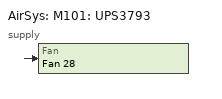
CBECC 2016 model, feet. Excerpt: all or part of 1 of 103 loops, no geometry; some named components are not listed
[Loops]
AirSys 'M101: UPS3793'
 supply: Fan 'Fan 28'
[Spc] Perim=0; OccFrac=0.5; FxdSeat=0; OccNumFxdSeat=0; EnvStatus=New; LtgStatus=New; IntLtgSpecMthd=AreaCategoryMethod; IntLPDNonReg=0; ProcElecPwrDens=0; ProcElecRadFrac=0; ProcElecLatFrac=0; ElevCnt=0; EscalCnt=0; HotelMotelGuestRmCnt=0; ExhACH=0; LabExhRtType=HoodDominated; HasProcExh=0
Name | Story | CondgType | ThrmlZnRef | Area | FlrToCeilingHgt | SpcFunc | IntLPDReg | RecptPwrDens | ProcElecSchRef | SHWFluidSegRef | ExhPerSpc
S-377-10.13_Circulation | Floor 10 | DirectlyConditioned | 377-10.13_Circulation | 772 | 11.5 | Corridors, Restrooms, Stairs, and Support Areas | 0.4 | 0.2 | Office Process4 | DHW: Core1 - SHWSSeg | 0
S-378-10.14_10113 Office | Floor 10 | DirectlyConditioned | 378-10.14_10113 Office | 330 | 11.5 | Office (Greater than 250 square feet in floor area) | 0.4 | 3.5 | Office Process4 | DHW: Core1 - SHWSSeg | 0
S-379-10.15_10110 Open Office | Floor 10 | DirectlyConditioned | 379-10.15_10110 Open Office | 564 | 11.5 | Office (Greater than 250 square feet in floor area) | 0.4 | 3.5 | Office Process4 | DHW: Core1 - SHWSSeg | 0
S-380-10.16_10400 Sm Conference | Floor 10 | DirectlyConditioned | 380-10.16_10400 Sm Conference | 218 | 11.5 | Convention, Conference, Multipurpose and Meeting Center Areas | 0.4 | 3.5 | Office Process4 | DHW: Core1 - SHWSSeg | 0
S-381-10.19_10100 Sm Conference | Floor 10 | DirectlyConditioned | 381-10.19_10100 Sm Conference | 207 | 11.5 | Convention, Conference, Multipurpose and Meeting Center Areas | 0.4 | 3.5 | Office Process4 | DHW: Core1 - SHWSSeg | 0
S-426-10027-10028 Electrical | Floor 10 | DirectlyConditioned | 426-10027-10028 Electrical | 385 | 11.5 | Electrical, Mechanical, Telephone Rooms | 0.4 | 0.2 | Office Process4 | DHW: Core1 - SHWSSeg | 600
S-427-10050 -10051 Electrical | Floor 10 | DirectlyConditioned | 427-10050 -10051 Electrical | 358 | 8 | Electrical, Mechanical, Telephone Rooms | 0.4 | 0.2 | Office Process4 | DHW: Core1 - SHWSSeg | 600
S-485-Ind_S110 Stair 1 | Floor 10 | DirectlyConditioned | 485-Ind_S110 Stair 1 | 725 | 11.5 | Corridors, Restrooms, Stairs, and Support Areas | 0.4 | 0.2 | Office Process4 | DHW: Point of Use4413 - SHWSSeg | 0
S-486-Ind_S210 Stair 2 | Floor 10 | DirectlyConditioned | 486-Ind_S210 Stair 2 | 605 | 11.5 | Corridors, Restrooms, Stairs, and Support Areas | 0.4 | 0.2 | Office Process4 | DHW: Point of Use4413 - SHWSSeg | 0
S-487-Ind_S310 Stair 3 | Floor 10 | DirectlyConditioned | 487-Ind_S310 Stair 3 | 485 | 11.5 | Corridors, Restrooms, Stairs, and Support Areas | 0.4 | 0.2 | Office Process4 | DHW: Point of Use4413 - SHWSSeg | 0
S-488-Ind_S410 Stair 4 | Floor 10 | DirectlyConditioned | 488-Ind_S410 Stair 4 | 512 | 11.5 | Corridors, Restrooms, Stairs, and Support Areas | 0.4 | 0.2 | Office Process4 | DHW: Point of Use4413 - SHWSSeg | 0
S-489-Ind_All Restrooms 10th | Floor 10 | DirectlyConditioned | 489-Ind_All Restrooms 10th | 1377 | 11.5 | Corridors, Restrooms, Stairs, and Support Areas | 0.4 | 0.2 | Office Process4 | DHW: Point of Use4413 - SHWSSeg | 1800
S-490-Ind_10053 Fire Equipment | Floor 10 | DirectlyConditioned | 490-Ind_10053 Fire Equipment | 84 | 11.5 | Electrical, Mechanical, Telephone Rooms | 0.4 | 0.2 | Office Process4 | DHW: Point of Use4413 - SHWSSeg | 0
S-491-10XXX Mechanical Plenum E | Floor 10 | Plenum | 491-10XXX Mechanical Plenum E | 6155 | 11.5 | Unoccupied-Exclude from Gross Floor Area |  | 0.2 | Office Process4 | DHW: Point of Use4413 - SHWSSeg | 0
S-492-10XXX Mechanical Plenum W | Floor 10 | Plenum | 492-10XXX Mechanical Plenum W | 9347 | 11.5 | Unoccupied-Exclude from Gross Floor Area |  | 0.2 | Office Process4 | DHW: Point of Use4413 - SHWSSeg | 0
S-393-R000: Elevator Control Ro | Floor 11: Roof | DirectlyConditioned | 393-R000: Elevator Control Ro | 839 | 8 | Electrical, Mechanical, Telephone Rooms | 0.4 | 0.2 | Office Process4 | DHW: Core1 - SHWSSeg | 0
S-394-Ind_V40R Stair Vestibule | Floor 11: Roof | DirectlyConditioned | 394-Ind_V40R Stair Vestibule | 237 | 8 | Corridors, Restrooms, Stairs, and Support Areas | 0.4 | 0.2 | Office Process4 | DHW: Core1 - SHWSSeg | 0
S-395-Ind_S40R Stair 4 | Floor 11: Roof | DirectlyConditioned | 395-Ind_S40R Stair 4 | 233 | 8 | Corridors, Restrooms, Stairs, and Support Areas |  | 0.2 | Office Process3838 | DHW: Core1 - SHWSSeg | 0
S-396-R001 Elevator Control Roo | Floor 11: Roof | DirectlyConditioned | 396-R001 Elevator Control Roo | 875 | 8 | Electrical, Mechanical, Telephone Rooms | 0.4 | 0.2 | Office Process4 | DHW: Core1 - SHWSSeg | 0
[IntLtgSys]
Name | Spc | LumRef | LumCnt | DaylitAreaType | LumMntgHgt
10.13 secondary | S-377-10.13_Circulation | ( F3/8, W 1x2 ) | ( 0, 1 ) | SecondarySidelit
10.13 primary | S-377-10.13_Circulation | ( F3/8, W 1x2 ) | ( 1, 1 ) | SecondarySidelit
10.13 non daylit | S-377-10.13_Circulation | ( F3/8, H1 ) | ( 0, 1 )
10.14 primary | S-378-10.14_10113 Office | ( F3/8, F3 ) | 1 | PrimarySidelit
10.15 primary | S-379-10.15_10110 Open Office | ( F3, - none - ) | ( 1, 0 ) | PrimarySidelit
10.15 non daylit | S-379-10.15_10110 Open Office | ( F3, W 1x2 ) | ( 3, 8 )
10027/28 non daylit | S-426-10027-10028 Electrical | F1B | 5
10050/51 non daylit | S-427-10050 -10051 Electrical | F1B | 5
485 non Daylit | S-485-Ind_S110 Stair 1 | ( H1, F12, - none -, - none -, - none - ) | ( 1, 4, 0, 0, 0 ) |  | 12
486 non Daylit | S-486-Ind_S210 Stair 2 | ( H1, F12, - none -, - none -, - none - ) | ( 1, 4, 0, 0, 0 )
487 non Daylit | S-487-Ind_S310 Stair 3 | ( H1, F12, - none -, - none -, - none - ) | ( 1, 4, 0, 0, 0 )
488 non Daylit | S-488-Ind_S410 Stair 4 | ( H1, F12, - none -, - none -, - none - ) | ( 1, 4, 0, 0, 0 )
489 Ind non Daylit | S-489-Ind_All Restrooms 10th | ( S, H1, F1B, H1, L ) | ( 4, 2, 7, 0, 0 )
489 Ind non Daylit b | S-489-Ind_All Restrooms 10th | ( Q2 12, Q2 14-8, S, H1, L ) | ( 2, 1, 4, 4, 0 )
489 Ind non Daylit C | S-489-Ind_All Restrooms 10th | ( Q2 12, Q2 13-8, S, H1, Q2 9-9 ) | ( 1, 1, 3, 4, 1 )
393 no daylit | S-393-R000: Elevator Control Ro | F3/8 | 8
394 no daylit | S-394-Ind_V40R Stair Vestibule | R | 5
395 no daylit | S-395-Ind_S40R Stair 4 | F14 | 4
396 no daylit | S-396-R001 Elevator Control Roo | ( F3/8, F3 ) | ( 12, 2 )
[Story]
Floor 11: Roof: Mult=1; Z=145.91; FlrToFlrHgt=10; FlrToCeilingHgt=8
[ThrmlZn] AddClgSys=0; VentSpecMthd=Maximum; OperableWinHaveInterlock=0
Name | Type | HVACZnCnt | PriAirCondgSysRef | VentSysRef | HasUnknownHVAC | VentSrc | VentCtrlMthd | PriAirCondgSysPriority | ExhSysRef
1-1.06_1060 Circulation; 2-1.07_1061 Circulation; 12-1.24_Parking Attendant; 13-2.05_2060 Corridor; 14-2.06_2009 Circulation; 15-2.07_2008 Circulation; 18-2.18_2210 Manager's Offic; 21-3.12_3612 Security Contro; 22-3.13_3510 Custodial; 23-3.14_3510 Custodial Core; 24-3.15_3531 & 3615 PO180; 25-3.16_3612 AS@A; 26-3.17_3612-3614 AS@A offic; 31-3.22_3714 PO150; 32-3.23_3720 Seurity Control; 33-3.24_3754 PO180; 34-3.25_3751 SS@A; 35-3.26_3757 PO200; 36-3.40_3002 Grab & Go; 38-3.42_3511 Washer/Dryer; 39-3.43_3060 Circulation; 40-3.44_3610-3611 Reception; 42-3.46_3062 Circulation; 43-3.47_3720-3730 PO150; 45-3.49_3752 Security Contro; 46-3.50_3751 SS@A; 48-4.10_4513 Office; 49-4.11_4510 Med Suite; 50-4.12_4520 Sm Suite; 51-4.13_4530 Sm Suite; 52-4.14_4540 Sm Suite; 53-4.15_4612 Office; 54-4.16_4610 Med Suite; 55-4.17_4620 Sm Suite; 56-4.18_4630 Sm Suite; 57-4.19_4640 Sm Suite; 58-4.20_4650 Med Suite; 59-4.21_4652 Office; 60-4.22_4710 Sm Suite; 61-4.23_4720 Sm Suite; 62-4.24_4730 Sm Suite; 63-4.25_4740 Med Suite; 64-4.26_4743 Office; 66-4.42_4060 Circulation; 68-5.10_5512 Office; 69-5.11_5510 Med Suite; 70-5.12_5520 Sm Suite; 71-5.13_5530 Sm Suite; 72-5.14_5540 Sm Suite; 73-5.15_5612 Office; 74-5.16_5610 Med Suite; 75-5.17_5620 Sm Suite; 76-5.18_5630 Sm Suite; 77-5.19_5640 Sm Suite; 78-5.20_5650 Med Suite; 79-5.21_5652 Office; 80-5.22_5710 Sm Suite; 81-5.23_5720 Sm Suite; 82-5.24_5730 Sm Suite; 83-5.25_5740 Med Suite; 84-5.26_5742 Office; 86-5.42_5060 Circulation; 88-6.10_6513 Office; 89-6.11_6510 Md Suite; 90-6.12_6520 Md Suite; 91-6.13_6530 Md Suite; 92-6.14_6610 Lg Suite; 93-6.15_6613 Office; 94-6.16_6620 Md Suite; 95-6.17_6630 Md Suite; 96-6.18_6640 Md Suite; 97-6.19_6642 Office; 98-6.20_6710 Sm Suite; 99-6.21_6720 Sm Suite; 100-6.22_6730 Sm Suite; 101-6.23_6741 to 6744 Offices; 102-6.24_6740 XLg Committee; 105-6.41_6060 Circulation; 107-7.10_7513 Office; 108-7.11_7510 Md Suite; 109-7.12_7520 Md Suite; 110-7.13_7530 Md Suite; 111-7.14_7613 Office; 112-7.15_7610 Lg Suite; 113-7.16_7620 Md Suite; 114-7.17_7630 Md Suite; 115-7.18_7643 Office; 116-7.19_7640 Lg Suite; 117-7.20_7650 Md Suite; 118-7.21_7660 Md Suite; 119-7.22_7671-7674 Offices; 120-7.23_7670 XLg Conference; 122-7.39_7060 Circulation; 124-8.10_8511-8512 Offices; 125-8.11_8514-8515 Offices; 127-8.13_8530 Md Suite; 129-8.15_8611-8616 Offices; 130-8.16_8610 Lg Suite; 131-8.17_8620 Lg Suite; 133-8.19_8633 Office; 135-8.21_8710 Md Suite; 136-8.22_8720 Md Suite; 137-8.23_8731-8734 Offices; 138-8.24_8730 XLg Committee; 140-8.40_8060 Circulation; 142-9.06_9510 Open Offices; 143-9.07_9522-9524 Offices; 144-9.08_9525 Offices; 145-9.09_9529 Offices; 146-9.10_9528 Reception; 147-9.11_9610 Open Office Per; 148-9.12_9717 Office; 149-9.13_9718-9720 Offices; 150-9.14_9721-9723 Offices; 151-9.15_9725 Office; 155-9.38_9716 Office; 156-9.40_9060 Circulation; 159-9.43_9520 Open Office; 160-9.44_9534 Open Office; 161-9.45_9610 Open Office Ine; 162-9.46_9710 Open Office Eas; 163-9.47_9710 Open Office Wes; 164-9.48_9062 Circulation; 166-9.50_9610 Open Office Ine; 167-9.51_9724 Office; 168-9.52_9530 Office; 169-9.53_9711-9715 Offices; 170-10.05_Circulation; 171-10.06_10510 Open Office; 172-10.07_10511 Office; 173-10.08_Circulation; 174-10.09_10070 Open office; 175-10.10_10066 & 10073 Offic | Conditioned | 1 | VAV East | VAV East | 0 | Forced | Fixed
3-1.08_1009 Lobby Queing; 4-1.09_1009 Lobby Queing; 5-1.10: 1008 Lobby Queing; 6-1.17 _1000 Lobby; 7-1.18_1200 DAIS; 8-1.19_1200 Large Hearing R; 9-1.20_1200 Large Hearing R; 10-1.21 _1000 Lobby Queing; 16-2.08_2000 Circulation; 17-2.17_2000 Circulation; 19-2.19_2200 Small Hearing R; 20-2.20_2200 Small Hearing R; 27-3.18_3530 Special Service; 28-3.19_3632 CHP Conference; 29-3.20_3633 Sm Conference; 37-3.41_3444 Conference; 44-3.48_3753 Special Service; 47-3.51_3000 Circulation; 65-4.27_4000 Circulation; 85-5.27_5001 Lobby; 103-6.25_6010 XLg Conference; 104-6.26_6001 Floor Lobby; 121-7.24_7000 Circulation; 126-8.12_8520 XXLg Suite; 128-8.14_8617 Conference; 132-8.18_8621-8623 Offices; 134-8.20_8630 Lg Suite; 139-8.25_8001 Waiting; 152-9.16_9005 Sm Conference; 153-9.17_9004 Md Conference; 154-9.18_9003 Sm Conference; 157-9.41_9527 Md Conference; 158-9.42_9526 Sm Conference; 165-9.49_9002 Circulation; 176-10.11_10002 Lg Conference; 177-10.12_10055 Lg Conference; 178-10.17_10500 Sm Conference; 179-10.18_10800 Sm Conference | Conditioned | 1 | VAV East | VAV East | 0 | Forced | CO2Sensors
11-1.23_1072 Receiving X-Ray | Conditioned | 1 | VAV East | VAV East | 0 | Forced | Fixed | 2 | 1.23_1072 Receiving X-Ray75
30-3.21_3712 Locker Room | Conditioned | 1 | VAV East | VAV East | 0 | Forced | Fixed |  | 3.21_3712 Locker Room227
41-3.45_3640 Weapons Storage | Conditioned | 1 | VAV East | VAV East | 0 | Forced | Fixed |  | 3.45_3640 Weapons Storage349
67-4.43_4062 Circulation | Conditioned | 1 | VAV East | VAV East | 0 | Forced | Fixed |  | 4.43_4062 Circulation633
87-5.43_5062 Circulation | Conditioned | 1 | VAV East | VAV East | 0 | Forced | Fixed |  | 5.43_5062 Circulation806
106-6.42_6062 Circulation | Conditioned | 1 | VAV East | VAV East | 0 | Forced | Fixed |  | 6.42_6062 Circulation1005
123-7.40_7062 Circulation | Conditioned | 1 | VAV East | VAV East | 0 | Forced | Fixed |  | 7.40_7062 Circulation1199
141-8.41_8062 Circulation | Conditioned | 1 | VAV East | VAV East | 0 | Forced | Fixed |  | 8.41_8062 Circulation1389
180-1.01_1100 Large Hearing R; 181-1.02_1100 Large Hearing R; 182-1.03_1100 Large Hearing R; 185-1.11_1001 Security; 186-1.12_1002 Lobby Queing; 187-1.13_1002 Lobby Queing; 188-1.14_1003 Lobby Queing; 190-1.22 _1002 Lobby Queing; 192-2.01_2100 Small Hearing R; 193-2.02_2100 Small Hearing R; 199-2.12_2151 Press Council R; 200-2.13_2151 Press Council R; 202-2.16_2000 Circulation; 226-3.39_3021 Circulation; 228-3.53_3117 Sm Conference; 229-3.54_3116 Lg Conference; 241-4.08_4400 Lg Conference; 242-4.09_4003 Lobby; 243-4.28_4100 Lg Conference; 264-5.08_5400 Lg Conference; 265-5.09_5002 Waiting; 266-5.28_5100 Lg Conference; 287-6.08_6400 Lg Conference; 288-6.09_6000 Circulation; 289-6.27_6100 Lg Conference; 310-7.08_7400 Lg Conference; 311-7.09_7002 Floor Lobby; 312-7.25_7100 Lg Conference; 327-8.02_8237 Conference; 333-8.08_8330 XXLg Suite; 334-8.09_8010 XL Conference; 341-8.32_8210 Lg Suite; 342-8.33_8221-8223 Offices; 347-8.39_8003 Floor Lobby; 353-9.19_9100 Lg Conference; 372-9.39_9001 Circulation; 376-10.04_10004 Waiting; 380-10.16_10400 Sm Conference; 381-10.19_10100 Sm Conference | Conditioned | 1 | VAV West | VAV West | 0 | Forced | CO2Sensors
183-1.04_1030 Circulation | Conditioned | 1 | VAV West | VAV West | 0 | Forced | Fixed |  | 1.04_1030 Circulation1777
184-1.05_1031 Circulation; 189-1.15_1020 Storage/Green R; 191-P2.01 _M030 Circulation; 194-2.03_2033 Corridor; 195-2.04_2031 Corridor; 196-2.09_2001 Circulation; 197-2.10_2001 Circulation; 198-2.11_2002 Circulation; 201-2.14_Misc. Offices; 203-2.21_2150 Green Room; 204-3.01_3314 LPO100; 205-3.02_3310-3313 Committee; 206-3.03_3323 LPO 100; 207-3.05_3330-3332 Committee; 208-3.06_3340-3342 Committee; 209-3.07_3350-3351 Committee; 210-3.08_3360-3362 Committee; 211-3.09_3430 Maintenance/Sto; 212-3.10_3440 Maintenance; 213-3.11_3440 Maintenance Cor; 214-3.27_3119 PO300; 215-3.28_3120-3122 PO200; 216-3.29_3110-3112 Finance; 217-3.30_3217 PO120; 218-3.31_3216 PO250; 219-3.32_3212-3215 PO150; 220-3.33_3210 Reception; 221-3.34_3220-3221 Committee; 222-3.35_3230-3232 Committee; 223-3.36_3250-3251 Committee; 224-3.37_3240-3241 Committee; 225-3.38_3031 Circulation; 227-3.52_3118 PO250; 230-3.55_3110 Finance; 231-3.56_3211 Legislative Cou; 233-3.58_3030 Circulation; 234-4.01_4252 Office; 235-4.02_4250 Med Suite; 236-4.03_4310 Sm Suite; 237-4.04_4320 Sm Suite; 238-4.05_4330 Sm Suite; 239-4.06_4340 Sm Suite; 240-4.07_4350 Sm Suite; 244-4.29_4110 Sm Suite; 245-4.30_4120 Sm Suite; 246-4.31_4130 Sm Suite; 247-4.32_4140 Sm Suite; 248-4.33_4150 Sm Suite; 249-4.34_4210 Med Suite; 250-4.35_4212 Office; 251-4.36_4220 Sm Suite; 252-4.37_4230 Sm Suite; 253-4.38_4240 Sm Suite; 254-4.39_4031 Circulation; 255-4.40_4032 Circulation; 257-5.01_5252 Office; 258-5.02_5250 Med Suite; 259-5.03_5310 Sm Suite; 260-5.04_5320 Sm Suite; 261-5.05_5330 Sm Suite; 262-5.06_5340 Sm Suite; 263-5.07_5350 Sm Suite; 267-5.29_5110 Sm Suite; 268-5.30_5120 Sm Suite; 269-5.31_5130 Sm Suite; 270-5.32_5140 Sm Suite; 271-5.33_5150 Sm Suite; 272-5.34_5210 Med Suite; 273-5.35_5212 Office; 274-5.36_5220 Sm Suite; 275-5.37_5230 Sm Suite; 276-5.38_5240 Sm Suite; 277-5.39_5031 Circulation; 278-5.40_5032 Circulation; 280-6.01_6252 Office; 281-6.02_6250 Md Suite; 282-6.03_6310 Sm Suite; 283-6.04_6320 Sm Suite; 284-6.05_6330 Sm Suite; 285-6.06_6340 Sm Suite; 286-6.07_6350 Sm Suite; 290-6.28_6110 Sm Suite; 291-6.29_6120 Sm Suite; 292-6.30_6130 Sm Suite; 293-6.31_6140 Sm Suite; 294-6.32_6150 Sm Suite; 295-6.33_6210 Md Suite; 296-6.34_6212 Office; 297-6.35_6220 Sm Suite; 298-6.36_6230 Sm Suite; 299-6.37_6240 Sm Suite; 300-6.38_6031 Circulation; 301-6.39_6032 Circulation; 303-7.01_7252 Office; 304-7.02_7250 Md Suite; 305-7.03_7310 Sm Suite; 306-7.04_7320 Sm Suite; 307-7.05_7330 Sm Suite; 308-7.06_7340 Sm Suite; 309-7.07_7350 Sm Suite; 313-7.26_7110 Sm Suite; 314-7.27_7120 Sm Suite; 315-7.28_7130 Sm Suite; 316-7.29_7140 Sm Suite; 317-7.30_7150 Sm Suite; 318-7.31_7210 Md Suite; 319-7.32_7212 Office; 320-7.33_7220 Sm Suite; 321-7.34_7230 Sm Suite; 322-7.35_7240 Sm Suite; 323-7.36_7031 Circulation; 324-7.37_7032 Circulation; 326-8.01_8231-8236 Offices; 328-8.03_8230 XLg Suite; 329-8.04_831 XLg Committee; 330-8.05_8320 Md Suite; 331-8.06_8332-8333 Offices; 332-8.07_8336-8337 Offices; 335-8.26_8113 Offices; 336-8.27_8110 Md Suite; 337-8.28_8120 Md Suite; 338-8.29_8130 Md Suite; 339-8.30_8140 Md Suite; 340-8.31_8213 Office; 343-8.34_8220 Lg Suite; 345-8.36_8023 Mail Room; 346-8.37_8032 Circulation; 348-9.01_9227-9228 Office; 349-9.02_9311-9312 Offices; 350-9.03_9323-9325 Offices; 351-9.04_9343-9344 Offices; 352-9.05_9340 Open Office; 354-9.20_9116-9118 Offices; 355-9.21_9130 Open Office; 356-9.22_9141-9142 Offices; 357-9.23_9143 Open Offices; 358-9.24_9150-9151 Offices; 359-9.25_9210 Open Office Per; 360-9.26_9210 Open Office Int; 361-9.27_9223-9226 Offices; 362-9.28_9220 Open Office; 363-9.29_9310 Open Office; 364-9.30_9031 Circulation; 365-9.31_9326-9329 Offices; 366-9.32_9320 Open Office; 367-9.33_9032 Corridor; 368-9.34_9030 Corridor; 370-9.36_9110 Open Office Wes; 371-9.37_9110 Open Office Eas; 373-10.01_10302-10303 Offices; 374-10.02_10300 GPD; 375-10.03_Circulation; 377-10.13_Circulation; 378-10.14_10113 Office; 379-10.15_10110 Open Office | Conditioned | 1 | VAV West | VAV West | 0 | Forced | Fixed
232-3.57_3022-3023 Copy & Tec | Conditioned | 1 | VAV West | VAV West | 0 | Forced | Fixed |  | 3.57_3022-3023 Copy & Tec2229
256-4.44_4030 Circulation | Conditioned | 1 | VAV West | VAV West | 0 | Forced | Fixed |  | 4.44_4030 Circulation2482
279-5.44_5030 Circulation | Conditioned | 1 | VAV West | VAV West | 0 | Forced | Fixed |  | 5.44_5030 Circulation2689
302-6.43_6030 Circulation | Conditioned | 1 | VAV West | VAV West | 0 | Forced | Fixed |  | 6.43_6030 Circulation2903
325-7.41_7030 Circulation | Conditioned | 1 | VAV West | VAV West | 0 | Forced | Fixed |  | 7.41_7030 Circulation3117
344-8.35_8030 Circulation | Conditioned | 1 | VAV West | VAV West | 0 | Forced | Fixed |  | 8.35_8030 Circulation3323
369-9.35_9112 Conference | Conditioned | 1 | VAV West | VAV West | 0 | Forced | CO2Sensors |  | 9.35_9112 Conference3590
382-Uncon_1300 Parking | Unconditioned | 1 |  | Uncon_1300 Parking3714 | 0 | Forced | Fixed |  | Uncon_1300 Parking3714
383-Uncon_1314 Generator | Unconditioned | 1 |  |  | 0 | None | Fixed
384-Uncon_1070 Loading Dock | Unconditioned | 1 |  |  | 0 | Forced | Fixed |  | Uncon_1070 Loading Dock3730
385-Uncon_M300 Parking | Unconditioned | 1 |  | Uncon_M300 Parking3737 | 0 | Forced | Fixed |  | Uncon_M300 Parking3737
386-Uncon_2300 Parking | Unconditioned | 1 |  | Uncon_2300 Parking3757 | 0 | Forced | Fixed |  | Uncon_2300 Parking3757
387-Uncon_8592 Chiller | Unconditioned | 1 |  |  | 0 | Forced | Fixed |  | Uncon_8592 Chiller3769
388-1313-1315 Electrical | Conditioned | 1 | AHU-1.1 | AHU-11.1 | 0 | Forced | Fixed |  | 1313-1315 Electrical3774
389-M101: UPS | Conditioned | 1 | AHU-P2.1 | AHU-11.1 | 0 | Forced | Fixed |  | M101: UPS3793
390-M102: UPS | Conditioned | 1 | AHU-P2.2 | AHU-11.1 | 0 | Forced | Fixed |  | M102: UPS3800
391-M021: MDF | Conditioned | 2 | AHU-P2.3 & P2.4 | AHU-11.1 | 0 | Forced | Fixed
392-3631 Security Controls Eq | Conditioned | 2 | AHU-3.1 & 3.2 | AHU-11.1 | 0 | Forced | Fixed
393-R000: Elevator Control Ro; 394-Ind_V40R Stair Vestibule | Conditioned | 1 | AHU-11.1 | AHU-11.1 | 0 | Forced | Fixed
395-Ind_S40R Stair 4; 428-Ind_Elevator Shaft; 429-Ind_Shafts; 430-Ind. _1008 Custodial; 432-Ind_S101 Stair 1 & Corrid; 433-Ind_S201 Stair 2; 434-Ind_S301 Stair 3; 435-Ind_S401 Stair 4; 436-Ind_S10M Stair 1; 437-Ind_S20M Stair 2; 438-Ind_S30M Stair 3; 439-Ind_S40M Stair 4; 440-Ind_S102 Stair 1; 441-Ind_S202 Stair 2; 442-Ind_S302 Stair 3; 443-Ind_S402 Stair 4; 445-Ind._2051 Custodial; 446-Ind_S103 Stair 1; 447-Ind_S203 Stair 2; 448-Ind_S303 Stair 3; 449-Ind_S403 Stair 4; 451-Ind_3053 Storage; 452-Ind_3711 Toilet; 453-Ind_S104 Stair 1; 454-Ind_S204 Stair 2; 455-Ind_S304 Stair 3; 456-Ind_S404 Stair 4; 458-Ind_S105 Stair 1; 459-Ind_S205 Stair 2; 460-Ind_S305 Stair 3; 461-Ind_S405 Stair 4; 463-Ind_S106 Stair 1; 464-Ind_S206 Stair 2; 465-Ind_S306 Stair 3; 466-Ind_S406 Stair 4; 468-Ind_S107 Stair 1; 469-Ind_S207 Stair 2; 470-Ind_S307 Stair 3; 471-Ind_S407 Stair 4; 473-Ind_S108 Stair 1; 474-Ind_S208 Stair 2; 475-Ind_S308 Stair 3; 476-Ind_S408 Stair 4; 478-Ind_S109 Stair 1; 479-Ind_S209 Stair 2; 480-Ind_S309 Stair 3; 481-Ind_S409 Stair 4; 485-Ind_S110 Stair 1; 486-Ind_S210 Stair 2; 487-Ind_S310 Stair 3; 488-Ind_S410 Stair 4; 490-Ind_10053 Fire Equipment | Conditioned | 1 |  |  | 1 | Forced | Fixed
396-R001 Elevator Control Roo | Conditioned | 1 | AHU-11.2 | AHU-11.2 | 0 | Forced | Fixed
397-1310 Fire Control | Conditioned | 1 | FC-1.1 | AHU-11.2 | 0 | Forced | Fixed
398-1311 Fire Pump | Conditioned | 1 | FC-1.2 | AHU-11.2 | 0 | Forced | Fixed
399-1032 MPOE | Conditioned | 1 | FC-1.3 | AHU-11.2 | 0 | Forced | Fixed
400-1022 AV Equipment Room | Conditioned | 1 | FC-1.4 | AHU-11.2 | 0 | Forced | Fixed
401-1201 AV Equipment Room | Conditioned | 1 | FC-1.5 | AHU-11.2 | 0 | Forced | Fixed
402-1071 Trash Room | Conditioned | 1 | FC-1.6 | AHU-11.2 | 0 | Forced | Fixed |  | 1071 Trash Room3883
403-2101 AV Equipment Room | Conditioned | 1 | FC-2.1 | AHU-11.2 | 0 | Forced | Fixed
404-2152 Press Room/AV | Conditioned | 1 | FC-2.2 | AHU-11.2 | 0 | Forced | Fixed
405-2201 AV Equipment | Conditioned | 1 | FC-2.3 | AHU-11.2 | 0 | Forced | Fixed
406-1025-1024 Electrical | Conditioned | 2 | ITFC-1.1 | AHU-11.2 | 0 | Forced | Fixed |  | 1025-1024 Electrical3898
407-1026-1027 Electrical | Conditioned | 2 | ITFC-1.2 | AHU-11.2 | 0 | Forced | Fixed |  | 1026-1027 Electrical3908
408-2025-2026 Electrical | Conditioned | 2 | ITFC-2.1 | AHU-11.2 | 0 | Forced | Fixed |  | 2025-2026 Electrical3919
409-2027-2028 Electrical | Conditioned | 2 | ITFC-2.2 | AHU-11.2 | 0 | Forced | Fixed |  | 2027-2028 Electrical3929
410-3027-3028 Electrical | Conditioned | 2 | ITFC-3.1 | AHU-11.2 | 0 | Forced | Fixed |  | 3027-3028 Electrical3934
411-3050-3051 Electrical | Conditioned | 2 | ITFC-3.2 | AHU-11.2 | 0 | Forced | Fixed |  | 3050-3051 Electrical3942
412-3410 IDF | Conditioned | 1 | ITFC-3.3 | AHU-11.2 | 0 | Forced | Fixed
413-3113 IDF | Conditioned | 1 | ITFC-3.4 | AHU-11.2 | 0 | Forced | Fixed
414-4027-4028 Electrical | Conditioned | 2 | ITFC-4.1 | AHU-11.2 | 0 | Forced | Fixed |  | 4027-4028 Electrical3956
415-4050-4051 Electrical | Conditioned | 2 | ITFC-4.2 | AHU-11.2 | 0 | Forced | Fixed |  | 4050-4051 Electrical3966
416-5027-5028 Electrical | Conditioned | 2 | ITFC-5.1 | AHU-11.2 | 0 | Forced | Fixed |  | 5027-5028 Electrical3973
417-5050-5051 Electrical | Conditioned | 2 | ITFC-5.2 | AHU-11.2 | 0 | Forced | Fixed |  | 5050-5051 Electrical3979
418-6027-6028 Electrical | Conditioned | 2 | ITFC-6.1 | AHU-11.2 | 0 | Forced | Fixed |  | 6027-6028 Electrical3986
419-6050-6051 Electrical | Conditioned | 2 | ITFC-6.2 | AHU-11.1 | 0 | Forced | Fixed |  | 6050-6051 Electrical3995
420-7027-7028 Electrical | Conditioned | 2 | ITFC-7.1 | AHU-11.1 | 0 | Forced | Fixed |  | 7027-7028 Electrical4001
421-7050-7051 Electrical | Conditioned | 2 | ITFC-7.2 | AHU-11.1 | 0 | Forced | Fixed |  | 7050-7051 Electrical4009
422-8024-8028 Electrical | Conditioned | 2 | ITFC-8.1 | AHU-11.1 | 0 | Forced | Fixed |  | 8024-8028 Electrical4016
423-805-8051 Electrical | Conditioned | 2 | ITFC-8.2 | AHU-11.1 | 0 | Forced | Fixed |  | 805-8051 Electrical4023
424-9027-9028 Electrical | Conditioned | 2 | ITFC-9.1 | AHU-11.1 | 0 | Forced | Fixed |  | 9027-9028 Electrical4030
425-9050-9051 Electrical | Conditioned | 2 | ITFC-9.2 | AHU-11.1 | 0 | Forced | Fixed |  | 9050-9051 Electrical4038
426-10027-10028 Electrical | Conditioned | 2 | ITFC-10.1 | AHU-11.1 | 0 | Forced | Fixed |  | 10027-10028 Electrical4045
427-10050 -10051 Electrical | Conditioned | 1 | ITFC-10.2 | AHU-11.1 | 0 | Forced | Fixed |  | 10050 -10051 Electrical4055
431-Ind._All Restrooms 1st | Conditioned | 1 |  |  | 1 | Forced | Fixed |  | Ind._All Restrooms 1st4077
444-Ind_All Restrooms 2nd | Conditioned | 1 |  |  | 1 | Forced | Fixed |  | Ind_All Restrooms 2nd4167
450-Ind_All Restrooms 3rd | Conditioned | 1 |  |  | 1 | Forced | Fixed |  | Ind_All Restrooms 3rd4208
457-Ind_All Restrooms 4th | Conditioned | 1 |  |  | 1 | Forced | Fixed |  | Ind_All Restrooms 4th4253
462-Ind_All Restrooms 5th | Conditioned | 1 |  |  | 1 | Forced | Fixed |  | Ind_All Restrooms 5th4290
467-Ind_All Restrooms 6th | Conditioned | 1 |  |  | 1 | Forced | Fixed |  | Ind_All Restrooms 6th4324
472-Ind_All Restrooms 7th | Conditioned | 1 |  |  | 1 | Forced | Fixed |  | Ind_All Restrooms 7th4356
477-Ind_All Restrooms 8th | Conditioned | 1 |  |  | 1 | Forced | Fixed |  | Ind_All Restrooms 8th4397
482-Ind_All Restrooms 9th | Conditioned | 1 |  |  | 1 | Forced | Fixed |  | Ind_All Restrooms 9th4440
483-Ind_9530-953 Toilets | Conditioned | 1 |  |  | 1 | Forced | Fixed |  | Ind_9530-953 Toilets4459
484-Ind_9342 Toilet | Conditioned | 1 |  |  | 1 | Forced | Fixed |  | Ind_9342 Toilet4465
489-Ind_All Restrooms 10th | Conditioned | 1 |  |  | 1 | Forced | Fixed |  | Ind_All Restrooms 10th4489
491-10XXX Mechanical Plenum E; 492-10XXX Mechanical Plenum W | Plenum | 1 |  |  | 1 | None | Fixed
[Lum] LampType=LED
Name | Pwr | PwrNA8Default | LumDescRpt
A; A2 | 36 | 0 | BeveLED 2.2
B; B2 | 24 | 0 | BeveLED 2.2 ADJUSTABLE
C | 36 | 0 | DECORATIVE PENDANT
D 5FT | 47 |  | 5FT Slot 2 LED
D 8FT | 75 |  | 8' Slot 2 LED
E | 39 |  | Moda Mini Graze Interior 0-10V
F1B | 35 |  | CLX LED LINEAR 48
F1B-8 | 71 |  | CLX LED LINEAR 96
F3 | 40 |  | SLOT 4 LED RECESSED LINEAR
F3/8 | 80 |  | SLOT 4 LED RECESSED LINEAR
F3/12 | 120 |  | SLOT 4 LED RECESSED LINEAR
F4/12 | 120 |  | CLX LED LINEAR 48
F6; F6A | 16 |  | BLT 2X2, 3300 NOMINAL LUMENS
F11 | 27 |  | 19FT RECESSED ROUND
F12; F14 | 40 |  | WL4 4FT 4000 LUMENS
G | 7 |  | 5.8INCH RECESSED
H | 21 |  | 3.3INCH ROUND FIXED
H1 | 10 |  | 3.3INCH ROUND FIXED
H2 | 43 |  | 3.3INCH ROUND FIXED
H3 | 33 |  | 3.3INCH ROUND FIXED
J 12 | 120 |  | GRAZE ACCENT INDIRECT LIGHT
J 18 | 180 |  | GRAZE ACCENT INDIRECT LIGHT
K | 75 | 0 | CIRCULAR DIRECT/INDIRECT
L | 16 |  | 2INCH RECESSED DOWNLIGHT
M/8 | 68 |  | 8FT DIRECT INDIRECT PENDANT
M/16 | 136 |  | 16T DIRECT INDIRECT PENDANT
N | 245 |  | LINEAR WALL GRAZER
P | 9 |  | PENDANT DECORATIVE
Q2 9-9 | 98 | 0 | LINEAR WALL GRAZER
Q2 12 | 120 | 0 | LINEAR WALL GRAZER
Q2 14-8 | 147 | 0 | LINEAR WALL GRAZER
Q2 13-8 | 137 | 0 | LINEAR WALL GRAZER
Q2 15-9 | 158 | 0 | LINEAR WALL GRAZER
Q2 24-10 | 248 | 0 | LINEAR WALL GRAZER
Q 30 | 300 | 0 | LINEAR WALL GRAZER
R | 16 | 0 | 4INCH ROUND DOWNLIGHT
S1 | 8 | 0 | PROTON1 LED
ST1; ST2 | 43 | 0 | 3-3 ROUND FIXED
T | 42 | 0 | 32FT FLEXIBLE LED BACKLIGHTING
TH1 | 158 | 0 | OVATION P-56WW
TH2 | 117 | 0 | OVATION F-415WW
V-XE1 | 3 | 0 | RAZE ACCENT INDIRECT LIGHT
W 1x2 | 18 | 0 | 1x2 WITH NLIGHT
Q2 | 10 | 0 | LINEAR WALL GRAZER
D 24FT | 225 |  | 8' Slot 2 LED
D 25FT | 234 |  | 8' Slot 2 LED
D 4FT | 38 |  | 5FT Slot 2 LED
S | 12 | 0 | PROTON1 LED
Z | 416 | 0 | GRAZE ACCENT INDIRECT LIGHTPROTON1 LED
J 40 | 400
J 43 | 430
[SpcFuncDefaults]
Name | SpcFunc
Open office | Office (Greater than 250 square feet in floor area)
Private Office | Office (250 square feet in floor area or less)
[Sch] Type=Fraction; EndMonth=12; EndDay=31
Name | SchWeekRef
Office Process4 | Office Process5
Office Process3838 | Office Process3839
[SchWeek] Type=Fraction
Name | SchDaySunRef | SchDayMonRef | SchDayTueRef | SchDayWedRef | SchDayThuRef | SchDayFriRef | SchDaySatRef | SchDayHolRef
Office Process5 | ScheduleDay 7 | ScheduleDay 1 | ScheduleDay 2 | ScheduleDay 3 | ScheduleDay 4 | ScheduleDay 5 | ScheduleDay 6 | ScheduleDay 8
Office Process3839 | ScheduleDay 15 | ScheduleDay 9 | ScheduleDay 10 | ScheduleDay 11 | ScheduleDay 12 | ScheduleDay 13 | ScheduleDay 14 | ScheduleDay 16
[SchDay] Type=Fraction
Name | Hr
ScheduleDay 1; ScheduleDay 2; ScheduleDay 3; ScheduleDay 4; ScheduleDay 5; ScheduleDay 9; ScheduleDay 10; ScheduleDay 11; ScheduleDay 12; ScheduleDay 13 | ( 0.05, 0.05, 0.05, 0.05, 0.05, 0.1, 0.1, 0.3, 0.9, 0.9, 0.9, 0.9, 0.9, 0.9, 0.9, 0.9, 0.9, 0.5, 0.3, 0.3, 0.2, 0.2, 0.1, 0.05 )
ScheduleDay 6; ScheduleDay 14 | ( 0.05, 0.05, 0.05, 0.05, 0.05, 0.05, 0.1, 0.1, 0.3, 0.3, 0.3, 0.3, 0.15, 0.15, 0.15, 0.15, 0.15, 0.05, 0.05, 0.05, 0.05, 0.05, 0.05, 0.05 )
ScheduleDay 7; ScheduleDay 8; ScheduleDay 15; ScheduleDay 16 | ( 0.05, 0.05, 0.05, 0.05, 0.05, 0.05, 0.05, 0.05, 0.05, 0.05, 0.05, 0.05, 0.05, 0.05, 0.05, 0.05, 0.05, 0.05, 0.05, 0.05, 0.05, 0.05, 0.05, 0.05 )
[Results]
( Proposed, Proposed, Proposed, Standard, Standard, Standard, Compliance ) ( Design, Design, Design TDV, Design, Design, Design TDV, TDV Margin ) ( End Use, Site (MWh), Site (MBtu), (kBtu/ft²-yr), Site (MWh), Site (MBtu), (kBtu/ft²-yr), (kBtu/ft²-yr) ) |  |  |  |  |  |  | 
( Space Heating, 0.0, 3,523.5, 14.46, 0.2, 2,633.5, 11.12, -3.34, --, -- ) |  |  |  |  |  |  | 
( Space Cooling, 416.0, --, 33.98, 243.1, --, 26.91, -7.07, --, -- ) |  |  |  |  |  |  | 
( Indoor Fans, 499.7, --, 28.30, 318.7, --, 21.62, -6.68, --, -- ) |  |  |  |  |  |  | 
( Heat Rejection, 4.0, --, 0.51, 28.4, --, 3.23, 2.72, --, -- ) |  |  |  |  |  |  | 
( Pumps & Misc., 410.0, --, 23.00, 86.4, --, 6.47, -16.53, --, -- ) |  |  |  |  |  |  | 
( Domestic Hot Water, --, 379.7, 1.39, --, 379.7, 1.39, --, --, -- ) |  |  |  |  |  |  | 
( Indoor Lighting, 397.1, --, 24.66, 701.0, --, 43.61, 18.95, --, -- ) |  |  |  |  |  |  | 
( COMPLIANCE TOTAL, 1,726.8, 3,903.2, 126.30, 1,377.8, 3,013.2, 114.35, -11.95, --, -- ) |  |  |  |  |  |  | 
( Receptacle, 1,415.3, 0.6, 87.83, 1,415.3, 0.6, 87.83, --, -- ) |  |  |  |  |  |  | 
( Process, 120.3, --, 7.91, 120.3, --, 7.91, --, -- ) |  |  |  |  |  |  | 
( Other Ltg, 28.0, --, 1.58, 45.0, --, 2.54, --, -- ) |  |  |  |  |  |  | 
( Process Motors, 16.5, --, 0.89, 16.5, --, 0.89, --, -- ) |  |  |  |  |  |  | 
( TOTAL, 3,306.9, 3,903.8, 224.51, 2,974.9, 3,013.8, 213.52, --, -- ) |  |  |  |  |  |  | 
FAIL
